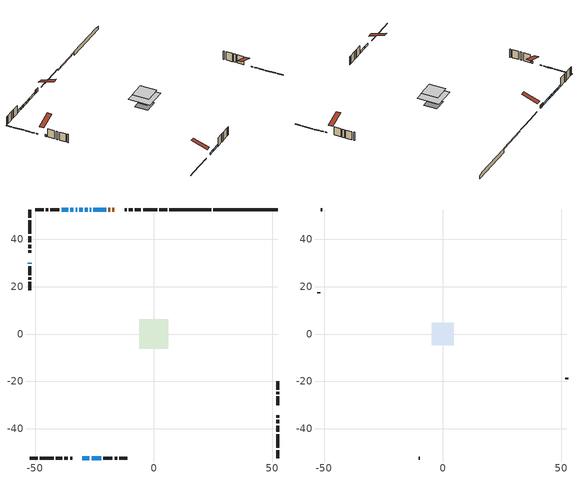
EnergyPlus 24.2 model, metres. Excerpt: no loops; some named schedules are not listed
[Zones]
conditioned space
 floor adiabatic (Floor2 construction): -2.45,-2.45 -2.45,2.45 2.45,2.45 2.45,-2.45 z0.61
 floor adiabatic (AdiabaticFloorConstruction): -6.22,-6.22 -6.22,6.22 6.22,6.22 6.22,-6.22 z3.05
 floor foundation (Slab1 construction): -3.73,-3.73 -3.73,3.73 3.73,3.73 3.73,-3.73 z-1.93
 floor foundation (Slab2 construction): -2.45,-2.45 -2.45,2.45 2.45,2.45 2.45,-2.45 z0
 wall outside (RimJoist1 construction): 5.62,52.29 2.31,52.29 / -52.29,-52.29 -48.97,-52.29 / -52.29,52.29 -52.29,48.97 / 52.29,-52.29 52.29,-48.97 z0.61:0.91
 wall outside (RimJoist2 construction): 1.38,52.29 -4.45,52.29 / -48.04,-52.29 -42.21,-52.29 / -52.29,48.04 -52.29,42.21 / 52.29,-48.04 52.29,-42.21 z0.61:0.91
 wall outside (RimJoist3 construction): -5.38,52.29 -8.01,52.29 / -41.28,-52.29 -38.65,-52.29 / -52.29,41.28 -52.29,38.65 / 52.29,-41.28 52.29,-38.65 z0.61:0.91
 wall outside (RimJoist4 construction): -8.94,52.29 -10.48,52.29 / -37.73,-52.29 -36.18,-52.29 / -52.29,37.73 -52.29,36.18 / 52.29,-37.73 52.29,-36.18 z0.61:0.91
 wall outside (RimJoist5 construction): -11.41,52.29 -12.32,52.29 / -35.25,-52.29 -34.34,-52.29 / -52.29,35.25 -52.29,34.34 / 52.29,-35.25 52.29,-34.34 z0.61:0.91
 wall outside (AdiabaticWallConstruction 1): -16.57,52.29 -17.45,52.29 / -18.38,52.29 -19.19,52.29 z0.61:2.64
 wall outside (AdiabaticWallConstruction): -20.12,52.29 -25.48,52.29 / -30.09,-52.29 -27.11,-52.29 / -26.41,52.29 -26.95,52.29 / -52.29,30.09 -52.29,29.55 / -27.88,52.29 -29,52.29 / -29.93,52.29 -31.42,52.29 / -32.35,52.29 -32.96,52.29 / -26.18,-52.29 -22.12,-52.29 / -33.89,52.29 -35.11,52.29 / -36.04,52.29 -38.89,52.29 z0.61:1.83
 wall outside (Wall1 construction): -39.82,52.29 -43.58,52.29 / -21.19,-52.29 -17.43,-52.29 / -52.29,28.62 -52.29,24.86 / 52.29,-30.09 52.29,-26.33 z0.61:5.49
 wall outside (Wall2 construction): -44.51,52.29 -45.54,52.29 / -16.5,-52.29 -15.47,-52.29 / -52.29,23.93 -52.29,22.9 / 52.29,-25.4 52.29,-24.37 z0.61:5.49
 wall outside (Wall3 construction): -46.47,52.29 -49.92,52.29 / -14.54,-52.29 -11.09,-52.29 / -52.29,21.97 -52.29,18.52 / 52.29,-23.44 52.29,-19.99 z0.61:5.49
 wall foundation (FoundationWall1 construction): 25.16,52.29,-1.93 25.16,52.29,0.51 49.57,52.29,0.51 49.57,52.29,0.02 52.29,52.29,0.02 52.29,52.29,-1.93
 wall foundation (FoundationWall2 construction): 24.23,52.29 6.55,52.29 z0:0.61
 window (WindowConstruction): -20.12,52.29 -25.48,52.29 z0.61:1.83
 window (WindowConstruction 7): -30.09,-52.29 -27.11,-52.29 z0.61:1.83
 window (WindowConstruction 8): -26.41,52.29 -26.95,52.29 z0.61:1.83
 window (WindowConstruction 9): -52.29,30.09 -52.29,29.55 z0.61:1.83
 window (WindowConstruction 1): -27.88,52.29 -29,52.29 z0.61:1.83
 window (WindowConstruction 2): -29.93,52.29 -31.42,52.29 z0.61:1.83
 window (WindowConstruction 3): -32.35,52.29 -32.96,52.29 z0.61:1.83
 window (WindowConstruction 4): -26.18,-52.29 -22.12,-52.29 z0.61:1.83
 window (WindowConstruction 5): -33.89,52.29 -35.11,52.29 z0.61:1.83
 window (WindowConstruction 6): -36.04,52.29 -38.89,52.29 z0.61:1.83
 door (Door): -16.57,52.29 -17.45,52.29 z0.61:2.64
 door (Door 1): -18.38,52.29 -19.19,52.29 z0.61:2.64
 ceiling adiabatic (AdiabaticFloorConstruction): 6.22,-6.22 6.22,6.22 -6.22,6.22 -6.22,-6.22 z3.05
attic - vented
 floor to conditioned space (Floor1 construction Reversed): -4.65,-4.65 -4.65,4.65 4.65,4.65 4.65,-4.65 z5.49
 wall outside (Wall4 construction): -50.85,52.29 -51.36,52.29 / -10.16,-52.29 -9.65,-52.29 / -52.29,17.59 -52.29,17.08 / 52.29,-19.06 52.29,-18.55 z0.61:5.49
 roof outside (Roof1 construction): -15.64,52.29,5.49 -15.64,43.23,8.51 -13.25,43.23,8.51 -13.25,52.29,5.49; -31.02,-52.29,5.49 -31.02,-43.23,8.51 -33.41,-43.23,8.51 -33.41,-52.29,5.49; -52.29,31.02,5.49 -43.23,31.02,8.51 -43.23,33.41,8.51 -52.29,33.41,5.49; 52.29,-31.02,5.49 43.23,-31.02,8.51 43.23,-33.41,8.51 52.29,-33.41,5.49
[Building]
Building 1: Terrain=Suburbs
[Site:Location]
Regina Intl AP_SK: Latitude {deg}=50.43; Longitude {deg}=-104.67; Time Zone {hr}=-6; Elevation {m}=578; Keep Site Location Information=Yes
[Site:GroundTemperature:Shallow]
-2.28208, -4.75844, -4.95676, -3.7816, 0.936024, 5.63167, 9.70254, 12.2813, 12.5004, 10.403, 6.43594, 1.88434
[Site:WaterMainsTemperature]
Calculation Method=Schedule; Temperature Schedule=mains temperature schedule
[Material] Roughness=Rough; Thermal Absorptance=0.9
Name | Thickness {m} | Conductivity {W/m-K} | Density {kg/m3} | Specific Heat {J/kg-K} | Solar Absorptance | Visible Absorptance
asphalt or fiberglass shingles | 0.00635 | 0.162714 | 1121.4 | 1465.45 | 0.84 | 0.84
ceiling loosefill ins | 0.169333 | 0.0480833 | 16.02 | 1046.75 | 0.7 | 0.7
ceiling stud and cavity | 0.1397 | 0.112855 | 65.682 | 1177.47 | 0.7 | 0.7
concrete 4.0 in. | 0.1016 | 1.803125 | 2242.8 | 837.4 | 0.7 | 0.7
concrete 8.0 in. | 0.2032 | 1.803125 | 2242.8 | 837.4 | 0.7 | 0.7
door material | 0.04445 | 0.20624 | 512.64 | 1214.23 | 0.7 | 0.7
door material 1 | 0.04445 | 0.0451087 | 512.64 | 1214.23 | 0.7 | 0.7
exterior vertical ins | 0.00186996 | 0.029427 | 32.04 | 1214.23 | 0.7 | 0.7
exterior vertical ins 1 | 0.0434738 | 0.029427 | 32.04 | 1214.23 | 0.7 | 0.7
floor covering | 0.0127 | 9.015625 | 54.468 | 1339.84 | 0.6 | 0.6
floor covering 1 | 0.0127 | 0.0433444 | 54.468 | 1339.84 | 0.6 | 0.6
floor rigid ins; wall rigid ins | 0.512978 | 0.029427 | 32.04 | 1214.23 | 0.7 | 0.7
floor stud and cavity | 0.0889 | 0.220277 | 50.32683 | 1063.81 | 0.7 | 0.7
floor stud and cavity 1 | 0.1397 | 1.75129 | 37.0049 | 1207.88 | 0.7 | 0.7
furniture material conditioned space 1 | 0.1524 | 0.115458 | 640.8 | 1214.23 | 0.6 | 0.6
gypsum board | 0.0127 | 0.160291 | 801 | 837.4 | 0.6 | 0.6
gypsum board 1 | 0.0127 | 0.160291 | 801 | 837.4 | 0.7 | 0.7
osb sheathing 0.5 in. | 0.0127 | 0.115458 | 512.64 | 1214.23 | 0.7 | 0.7
osb sheathing 0.75 in. | 0.01905 | 0.115458 | 512.64 | 1214.23 | 0.7 | 0.7
osb sheathing 2.0 in. | 0.0508 | 0.115458 | 512.64 | 1214.23 | 0.7 | 0.7
rim joist stud and cavity | 0.0508 | 0.0310689 | 125.044 | 1163.47 | 0.6 | 0.6
rim joist stud and cavity 1 | 0.0508 | 0.0495211 | 125.044 | 1163.47 | 0.6 | 0.6
rim joist stud and cavity 2 | 0.0508 | 0.271007 | 50.32683 | 1063.81 | 0.6 | 0.6
rim joist stud and cavity 3 | 0.0508 | 0.0312034 | 125.044 | 1163.47 | 0.6 | 0.6
rim joist stud and cavity 4 | 0.0508 | 0.031373 | 125.044 | 1163.47 | 0.6 | 0.6
wall stud and cavity | 0.1397 | 0.115318 | 139.0536 | 1170.24 | 0.7 | 0.7
wall stud and cavity 1 | 0.1397 | 0.113829 | 139.0536 | 1170.24 | 0.7 | 0.7
wall stud and cavity 2 | 0.1397 | 0.114651 | 139.0536 | 1170.24 | 0.7 | 0.7
wall stud and cavity 3 | 0.0889 | 6.1454 | 50.32683 | 1063.81 | 0.6 | 0.6
wall stud and cavity 4 | 0.0889 | 0.380278 | 52.3479 | 1209.89 | 0.7 | 0.7
wall stud and cavity 5 | 0.0889 | 0.391764 | 83.0341 | 1211.67 | 0.7 | 0.7
wood siding | 0.0254 | 0.102417 | 544.68 | 1172.36 | 0 | 0
wood siding 1 | 0.00254 | 0.102417 | 544.68 | 1172.36 | 0 | 0
wood siding 2; wood siding 3; wood siding 4 | 0.0254 | 0.102417 | 544.68 | 1172.36 | 0.7 | 0.7
[WindowMaterial:SimpleGlazingSystem]
Name | U-Factor {W/m2-K} | Solar Heat Gain Coefficient
WindowMaterial | 2.88329 | 0.71
WindowMaterial 1 | 2.92474 | 0.66
WindowMaterial 2 | 2.912814 | 0.67
WindowMaterial 3 | 2.95767 | 0.63
WindowMaterial 4 | 1.66536 | 0.59
WindowMaterial 5 | 2.927009 | 0.66
WindowMaterial 6 | 3.02467 | 0.56
[Construction]
AdiabaticFloorConstruction: floor stud and cavity 1, floor rigid ins, osb sheathing 0.75 in., floor covering 1
AdiabaticWallConstruction: wood siding 3, wall rigid ins, wall stud and cavity 4, gypsum board
AdiabaticWallConstruction 1: wood siding 4, wall rigid ins, wall stud and cavity 4, gypsum board
Door: door material
Door 1: door material 1
Floor1 construction Reversed: gypsum board, ceiling stud and cavity, ceiling loosefill ins
Floor2 construction: floor stud and cavity, floor covering
FoundationWall1 construction; FoundationWall2 construction: concrete 8.0 in., gypsum board 1
furniture construction conditioned space 1: furniture material conditioned space 1
PartitionWallConstruction: gypsum board, wall stud and cavity 5, gypsum board
RimJoist1 construction: wood siding 2, osb sheathing 2.0 in., rim joist stud and cavity
RimJoist2 construction: wood siding 2, osb sheathing 2.0 in., rim joist stud and cavity 1
RimJoist3 construction: wood siding 2, rim joist stud and cavity 2
RimJoist4 construction: wood siding 2, osb sheathing 2.0 in., rim joist stud and cavity 3
RimJoist5 construction: wood siding 2, osb sheathing 2.0 in., rim joist stud and cavity 4
Roof1 construction: asphalt or fiberglass shingles
Slab1 construction; Slab2 construction: concrete 4.0 in.
Wall1 construction: wood siding, osb sheathing 0.5 in., wall stud and cavity, gypsum board
Wall2 construction: wood siding, osb sheathing 0.5 in., wall stud and cavity 1, gypsum board
Wall3 construction: wood siding, osb sheathing 0.5 in., wall stud and cavity 2, gypsum board
Wall4 construction: wood siding 1, wall stud and cavity 3
WindowConstruction: WindowMaterial
WindowConstruction 1: WindowMaterial 1
WindowConstruction 2; WindowConstruction 7: WindowMaterial 2
WindowConstruction 3; WindowConstruction 5: WindowMaterial 3
WindowConstruction 4: WindowMaterial 4
WindowConstruction 6: WindowMaterial 5
WindowConstruction 8; WindowConstruction 9: WindowMaterial 6
[Zone] Multiplier=1; Part of Total Floor Area=Yes
Name | Volume {m3}
attic - vented | 42.3933
conditioned space | 525.1
[Space]
Name | Zone | Volume {m3}
attic - vented 1 | attic - vented | 42.3933
conditioned space 1 | conditioned space | 525.1
[ZoneInfiltration:EffectiveLeakageArea]
infil attic - vented 1: Zone or Space=attic - vented 1; Schedule=Always On Discrete; Effective Air Leakage Area {cm2}=2731.26; Stack Coefficient=0.000549089; Wind Coefficient=1.58322e-05
[ZoneMixing]
whole house fan mix: Zone or Space=attic - vented; Schedule=Always On Continuous; Design Flow Rate Calculation Method=Flow/Zone; Design Flow Rate {m3/s}=0; Source Zone or Space=conditioned space
[SurfaceProperty:ExposedFoundationPerimeter] Exposed Perimeter Calculation Method=TotalExposedPerimeter
Name | Total Exposed Perimeter {m}
Slab1 | 27.127
Slab2 | 17.678
[InternalMass] Zone or ZoneList=conditioned space; Space or SpaceList=conditioned space 1
Name | Construction | Surface Area {m2}
furniture mass conditioned space 1 | furniture construction conditioned space 1 | 103.188
partition wall mass | PartitionWallConstruction | 234
[Lights]
interior lighting: Zone or ZoneList or Space or SpaceList=conditioned space 1; Schedule=interior lighting schedule; Design Level Calculation Method=LightingLevel; Lighting Level {W}=343.2; Return Air Fraction=0; Fraction Radiant=0.6; Fraction Visible=0.2; Fraction Replaceable=1
[People]
occupants: Zone or ZoneList or Space or SpaceList=conditioned space 1; Number of People Schedule=occupants schedule; Number of People Calculation Method=People; Number of People=3; Fraction Radiant=0.314171; Sensible Heat Fraction=0.56303; Activity Level Schedule=occupants activity schedule; Carbon Dioxide Generation Rate {m3/s-W}=0; Enable ASHRAE 55 Comfort Warnings=No; Mean Radiant Temperature Calculation Type=EnclosureAveraged
[ElectricEquipment] Zone or ZoneList or Space or SpaceList=conditioned space 1; Design Level Calculation Method=EquipmentLevel
Name | Schedule | Design Level {W} | Fraction Latent | Fraction Radiant | Fraction Lost
clothes dryer | clothes dryer schedule | 140.772 | 0.015 | 0.081 | 0.85
clothes washer | clothes washer schedule | 32.1985 | 0.03 | 0.162 | 0.7
cooking range | cooking range schedule | 215.147 | 0.08 | 0.432 | 0.2
dishwasher | dishwasher schedule | 66.8632 | 0.3 | 0.18 | 0.4
fridge | fridge schedule | 72.9452 | 0 | 0.6 | 0
mech vent house fan | mech vent house fan schedule | 0 | 0 | 0 | 1
mech vent house fan cfis | mech vent house fan cfis schedule | 0 | 0 | 0 | 0
misc plug loads | misc plug loads schedule | 494.7 | 0.045 | 0.513 | 0.1
whole house fan | Always On Discrete | 0 | 0 | 0 | 1
[OtherEquipment] Zone or ZoneList or Space or SpaceList=conditioned space 1; Design Level Calculation Method=EquipmentLevel
Name | Fuel Type | Schedule | Design Level {W} | Fraction Latent | Fraction Radiant | Fraction Lost
clothes dryer 1 | Electricity | clothes dryer schedule | 0 | 0.015 | 0.081 | 0.85
cooking range 1 | Electricity | cooking range schedule | 0 | 0.08 | 0.432 | 0.2
general water use latent | None | general water use schedule | 62.594 | 1 | 0 | 0
general water use sensible | None | general water use schedule | -61.6891 | 0 | 0.6 | 0
mech vent house fan latent load | None | Always On Discrete | 0 | 1 | 0 | 0
mech vent house fan sensible load | None | Always On Discrete | 0 | 0 | 0 | 0
water heater energy adjustment1 | NaturalGas | Always On Discrete | 0.01 | 0 | 0 | 1
[ZoneInfiltration:DesignFlowRate] Zone or ZoneList or Space or SpaceList=conditioned space 1; Schedule=Always On Discrete; Design Flow Rate Calculation Method=Flow/Zone; Design Flow Rate {m3/s}=0
infil flow; natural vent flow; whole house fan flow
[Foundation:Kiva] Initial Indoor Air Temperature {C}=21; Wall Depth Below Slab {m}=0.2032; Custom Block X Position 1 {m}=0.2159; Custom Block Z Position 1 {m}=0
Name | Wall Height Above Grade {m} | Custom Block Material Name 1 | Custom Block Depth 1 {m}
Foundation Kiva 1 | 0.509991 | exterior vertical ins | 2.43998
Foundation Kiva 2 | 0.609996 | exterior vertical ins 1 | 0.609996
[Foundation:Kiva:Settings]
Soil Conductivity {W/m-K}=0.849921; Soil Density {kg/m3}=1842.3; Soil Specific Heat {J/kg-K}=418.7; Ground Solar Absorptivity=0.9; Ground Thermal Absorptivity=0.9; Ground Surface Roughness {m}=0.03; Far-Field Width {m}=40; Deep-Ground Boundary Condition=ZeroFlux; Deep-Ground Depth {m}=40; Minimum Cell Dimension {m}=0.2; Maximum Cell Growth Coefficient=3; Simulation Timestep=Timestep
[Exterior:Lights]
exterior lighting: Schedule=exterior lighting schedule; Design Level {W}=75.6
[Schedule:Constant]
Name | Hourly Value
Always On Continuous; mech vent house fan schedule; mech vent house fan cfis schedule; Always On Discrete | 1
occupants activity schedule | 117.228
fridge schedule | 0
[Schedule:Week:Daily]
interior lighting schedule Week Rule - Jan1-Jan27: interior lighting schedule day, interior lighting schedule day, interior lighting schedule day, interior lighting schedule day, interior lighting schedule day, interior lighting schedule day, interior lighting schedule day, interior lighting schedule default day, interior lighting schedule default day, interior lighting schedule default day, interior lighting schedule default day, interior lighting schedule default day
interior lighting schedule Week Rule - Jan28-Feb3: interior lighting schedule day, interior lighting schedule day, interior lighting schedule day, interior lighting schedule day, interior lighting schedule day 1, interior lighting schedule day 1, interior lighting schedule day 1, interior lighting schedule default day, interior lighting schedule default day, interior lighting schedule default day, interior lighting schedule default day, interior lighting schedule default day
interior lighting schedule Week Rule - Feb4-Feb24: interior lighting schedule day 1, interior lighting schedule day 1, interior lighting schedule day 1, interior lighting schedule day 1, interior lighting schedule day 1, interior lighting schedule day 1, interior lighting schedule day 1, interior lighting schedule default day, interior lighting schedule default day, interior lighting schedule default day, interior lighting schedule default day, interior lighting schedule default day
interior lighting schedule Week Rule - Feb25-Mar3: interior lighting schedule day 1, interior lighting schedule day 1, interior lighting schedule day 1, interior lighting schedule day 1, interior lighting schedule day 2, interior lighting schedule day 2, interior lighting schedule day 2, interior lighting schedule default day, interior lighting schedule default day, interior lighting schedule default day, interior lighting schedule default day, interior lighting schedule default day
interior lighting schedule Week Rule - Mar4-Mar31: interior lighting schedule day 2, interior lighting schedule day 2, interior lighting schedule day 2, interior lighting schedule day 2, interior lighting schedule day 2, interior lighting schedule day 2, interior lighting schedule day 2, interior lighting schedule default day, interior lighting schedule default day, interior lighting schedule default day, interior lighting schedule default day, interior lighting schedule default day
interior lighting schedule Week Rule - Apr1-Apr28: interior lighting schedule day 3, interior lighting schedule day 3, interior lighting schedule day 3, interior lighting schedule day 3, interior lighting schedule day 3, interior lighting schedule day 3, interior lighting schedule day 3, interior lighting schedule default day, interior lighting schedule default day, interior lighting schedule default day, interior lighting schedule default day, interior lighting schedule default day
interior lighting schedule Week Rule - Apr29-May5: interior lighting schedule day 3, interior lighting schedule day 3, interior lighting schedule day 4, interior lighting schedule day 4, interior lighting schedule day 4, interior lighting schedule day 4, interior lighting schedule day 4, interior lighting schedule default day, interior lighting schedule default day, interior lighting schedule default day, interior lighting schedule default day, interior lighting schedule default day
interior lighting schedule Week Rule - May6-May26: interior lighting schedule day 4, interior lighting schedule day 4, interior lighting schedule day 4, interior lighting schedule day 4, interior lighting schedule day 4, interior lighting schedule day 4, interior lighting schedule day 4, interior lighting schedule default day, interior lighting schedule default day, interior lighting schedule default day, interior lighting schedule default day, interior lighting schedule default day
interior lighting schedule Week Rule - May27-Jun2: interior lighting schedule day 4, interior lighting schedule day 4, interior lighting schedule day 4, interior lighting schedule day 4, interior lighting schedule day 4, interior lighting schedule day 5, interior lighting schedule day 5, interior lighting schedule default day, interior lighting schedule default day, interior lighting schedule default day, interior lighting schedule default day, interior lighting schedule default day
interior lighting schedule Week Rule - Jun3-Jun30: interior lighting schedule day 5, interior lighting schedule day 5, interior lighting schedule day 5, interior lighting schedule day 5, interior lighting schedule day 5, interior lighting schedule day 5, interior lighting schedule day 5, interior lighting schedule default day, interior lighting schedule default day, interior lighting schedule default day, interior lighting schedule default day, interior lighting schedule default day
interior lighting schedule Week Rule - Jul1-Jul28: interior lighting schedule day 6, interior lighting schedule day 6, interior lighting schedule day 6, interior lighting schedule day 6, interior lighting schedule day 6, interior lighting schedule day 6, interior lighting schedule day 6, interior lighting schedule default day, interior lighting schedule default day, interior lighting schedule default day, interior lighting schedule default day, interior lighting schedule default day
interior lighting schedule Week Rule - Jul29-Aug4: interior lighting schedule day 6, interior lighting schedule day 6, interior lighting schedule day 6, interior lighting schedule day 7, interior lighting schedule day 7, interior lighting schedule day 7, interior lighting schedule day 7, interior lighting schedule default day, interior lighting schedule default day, interior lighting schedule default day, interior lighting schedule default day, interior lighting schedule default day
interior lighting schedule Week Rule - Aug5-Aug25: interior lighting schedule day 7, interior lighting schedule day 7, interior lighting schedule day 7, interior lighting schedule day 7, interior lighting schedule day 7, interior lighting schedule day 7, interior lighting schedule day 7, interior lighting schedule default day, interior lighting schedule default day, interior lighting schedule default day, interior lighting schedule default day, interior lighting schedule default day
interior lighting schedule Week Rule - Aug26-Sep1: interior lighting schedule day 7, interior lighting schedule day 7, interior lighting schedule day 7, interior lighting schedule day 7, interior lighting schedule day 7, interior lighting schedule day 7, interior lighting schedule day 8, interior lighting schedule default day, interior lighting schedule default day, interior lighting schedule default day, interior lighting schedule default day, interior lighting schedule default day
interior lighting schedule Week Rule - Sep2-Sep29: interior lighting schedule day 8, interior lighting schedule day 8, interior lighting schedule day 8, interior lighting schedule day 8, interior lighting schedule day 8, interior lighting schedule day 8, interior lighting schedule day 8, interior lighting schedule default day, interior lighting schedule default day, interior lighting schedule default day, interior lighting schedule default day, interior lighting schedule default day
interior lighting schedule Week Rule - Sep30-Oct6: interior lighting schedule day 8, interior lighting schedule day 9, interior lighting schedule day 9, interior lighting schedule day 9, interior lighting schedule day 9, interior lighting schedule day 9, interior lighting schedule day 9, interior lighting schedule default day, interior lighting schedule default day, interior lighting schedule default day, interior lighting schedule default day, interior lighting schedule default day
interior lighting schedule Week Rule - Oct7-Oct27: interior lighting schedule day 9, interior lighting schedule day 9, interior lighting schedule day 9, interior lighting schedule day 9, interior lighting schedule day 9, interior lighting schedule day 9, interior lighting schedule day 9, interior lighting schedule default day, interior lighting schedule default day, interior lighting schedule default day, interior lighting schedule default day, interior lighting schedule default day
interior lighting schedule Week Rule - Oct28-Nov3: interior lighting schedule day 9, interior lighting schedule day 9, interior lighting schedule day 9, interior lighting schedule day 9, interior lighting schedule day 10, interior lighting schedule day 10, interior lighting schedule day 10, interior lighting schedule default day, interior lighting schedule default day, interior lighting schedule default day, interior lighting schedule default day, interior lighting schedule default day
interior lighting schedule Week Rule - Nov4-Nov24: interior lighting schedule day 10, interior lighting schedule day 10, interior lighting schedule day 10, interior lighting schedule day 10, interior lighting schedule day 10, interior lighting schedule day 10, interior lighting schedule day 10, interior lighting schedule default day, interior lighting schedule default day, interior lighting schedule default day, interior lighting schedule default day, interior lighting schedule default day
interior lighting schedule Week Rule - Nov25-Dec1: interior lighting schedule day 10, interior lighting schedule day 10, interior lighting schedule day 10, interior lighting schedule day 10, interior lighting schedule day 10, interior lighting schedule day 10, interior lighting schedule day 11, interior lighting schedule default day, interior lighting schedule default day, interior lighting schedule default day, interior lighting schedule default day, interior lighting schedule default day
interior lighting schedule Week Rule - Dec2-Dec31: interior lighting schedule day 11, interior lighting schedule day 11, interior lighting schedule day 11, interior lighting schedule day 11, interior lighting schedule day 11, interior lighting schedule day 11, interior lighting schedule day 11, interior lighting schedule default day, interior lighting schedule default day, interior lighting schedule default day, interior lighting schedule default day, interior lighting schedule default day
occupants schedule Week Rule - Jan1-Dec31: occupants schedule day, occupants schedule day, occupants schedule day, occupants schedule day, occupants schedule day, occupants schedule day, occupants schedule day, occupants schedule default day, occupants schedule default day, occupants schedule default day, occupants schedule default day, occupants schedule default day
clothes dryer schedule Week Rule - Jan1-Dec31: clothes dryer schedule day, clothes dryer schedule day, clothes dryer schedule day, clothes dryer schedule day, clothes dryer schedule day, clothes dryer schedule day, clothes dryer schedule day, clothes dryer schedule default day, clothes dryer schedule default day, clothes dryer schedule default day, clothes dryer schedule default day, clothes dryer schedule default day
clothes washer schedule Week Rule - Jan1-Dec31: clothes washer schedule day, clothes washer schedule day, clothes washer schedule day, clothes washer schedule day, clothes washer schedule day, clothes washer schedule day, clothes washer schedule day, clothes washer schedule default day, clothes washer schedule default day, clothes washer schedule default day, clothes washer schedule default day, clothes washer schedule default day
cooking range schedule Week Rule - Jan1-Dec31: cooking range schedule day, cooking range schedule day, cooking range schedule day, cooking range schedule day, cooking range schedule day, cooking range schedule day, cooking range schedule day, cooking range schedule default day, cooking range schedule default day, cooking range schedule default day, cooking range schedule default day, cooking range schedule default day
dishwasher schedule Week Rule - Jan1-Dec31: dishwasher schedule day, dishwasher schedule day, dishwasher schedule day, dishwasher schedule day, dishwasher schedule day, dishwasher schedule day, dishwasher schedule day, dishwasher schedule default day, dishwasher schedule default day, dishwasher schedule default day, dishwasher schedule default day, dishwasher schedule default day
misc plug loads schedule Week Rule - Jan1-Dec31: misc plug loads schedule day, misc plug loads schedule day, misc plug loads schedule day, misc plug loads schedule day, misc plug loads schedule day, misc plug loads schedule day, misc plug loads schedule day, misc plug loads schedule default day, misc plug loads schedule default day, misc plug loads schedule default day, misc plug loads schedule default day, misc plug loads schedule default day
general water use schedule Week Rule - Jan1-Dec31: general water use schedule day, general water use schedule day, general water use schedule day, general water use schedule day, general water use schedule day, general water use schedule day, general water use schedule day, general water use schedule default day, general water use schedule default day, general water use schedule default day, general water use schedule default day, general water use schedule default day
exterior lighting schedule Week Rule - Jan1-Jan27: exterior lighting schedule day, exterior lighting schedule day, exterior lighting schedule day, exterior lighting schedule day, exterior lighting schedule day, exterior lighting schedule day, exterior lighting schedule day, exterior lighting schedule default day, exterior lighting schedule default day, exterior lighting schedule default day, exterior lighting schedule default day, exterior lighting schedule default day
exterior lighting schedule Week Rule - Jan28-Feb3: exterior lighting schedule day, exterior lighting schedule day, exterior lighting schedule day, exterior lighting schedule day, exterior lighting schedule day 1, exterior lighting schedule day 1, exterior lighting schedule day 1, exterior lighting schedule default day, exterior lighting schedule default day, exterior lighting schedule default day, exterior lighting schedule default day, exterior lighting schedule default day
exterior lighting schedule Week Rule - Feb4-Feb24: exterior lighting schedule day 1, exterior lighting schedule day 1, exterior lighting schedule day 1, exterior lighting schedule day 1, exterior lighting schedule day 1, exterior lighting schedule day 1, exterior lighting schedule day 1, exterior lighting schedule default day, exterior lighting schedule default day, exterior lighting schedule default day, exterior lighting schedule default day, exterior lighting schedule default day
exterior lighting schedule Week Rule - Feb25-Mar3: exterior lighting schedule day 1, exterior lighting schedule day 1, exterior lighting schedule day 1, exterior lighting schedule day 1, exterior lighting schedule day 2, exterior lighting schedule day 2, exterior lighting schedule day 2, exterior lighting schedule default day, exterior lighting schedule default day, exterior lighting schedule default day, exterior lighting schedule default day, exterior lighting schedule default day
exterior lighting schedule Week Rule - Mar4-Mar31: exterior lighting schedule day 2, exterior lighting schedule day 2, exterior lighting schedule day 2, exterior lighting schedule day 2, exterior lighting schedule day 2, exterior lighting schedule day 2, exterior lighting schedule day 2, exterior lighting schedule default day, exterior lighting schedule default day, exterior lighting schedule default day, exterior lighting schedule default day, exterior lighting schedule default day
exterior lighting schedule Week Rule - Apr1-Apr28: exterior lighting schedule day 3, exterior lighting schedule day 3, exterior lighting schedule day 3, exterior lighting schedule day 3, exterior lighting schedule day 3, exterior lighting schedule day 3, exterior lighting schedule day 3, exterior lighting schedule default day, exterior lighting schedule default day, exterior lighting schedule default day, exterior lighting schedule default day, exterior lighting schedule default day
exterior lighting schedule Week Rule - Apr29-May5: exterior lighting schedule day 3, exterior lighting schedule day 3, exterior lighting schedule day 4, exterior lighting schedule day 4, exterior lighting schedule day 4, exterior lighting schedule day 4, exterior lighting schedule day 4, exterior lighting schedule default day, exterior lighting schedule default day, exterior lighting schedule default day, exterior lighting schedule default day, exterior lighting schedule default day
exterior lighting schedule Week Rule - May6-May26: exterior lighting schedule day 4, exterior lighting schedule day 4, exterior lighting schedule day 4, exterior lighting schedule day 4, exterior lighting schedule day 4, exterior lighting schedule day 4, exterior lighting schedule day 4, exterior lighting schedule default day, exterior lighting schedule default day, exterior lighting schedule default day, exterior lighting schedule default day, exterior lighting schedule default day
exterior lighting schedule Week Rule - May27-Jun2: exterior lighting schedule day 4, exterior lighting schedule day 4, exterior lighting schedule day 4, exterior lighting schedule day 4, exterior lighting schedule day 4, exterior lighting schedule day 5, exterior lighting schedule day 5, exterior lighting schedule default day, exterior lighting schedule default day, exterior lighting schedule default day, exterior lighting schedule default day, exterior lighting schedule default day
exterior lighting schedule Week Rule - Jun3-Jun30: exterior lighting schedule day 5, exterior lighting schedule day 5, exterior lighting schedule day 5, exterior lighting schedule day 5, exterior lighting schedule day 5, exterior lighting schedule day 5, exterior lighting schedule day 5, exterior lighting schedule default day, exterior lighting schedule default day, exterior lighting schedule default day, exterior lighting schedule default day, exterior lighting schedule default day
exterior lighting schedule Week Rule - Jul1-Jul28: exterior lighting schedule day 6, exterior lighting schedule day 6, exterior lighting schedule day 6, exterior lighting schedule day 6, exterior lighting schedule day 6, exterior lighting schedule day 6, exterior lighting schedule day 6, exterior lighting schedule default day, exterior lighting schedule default day, exterior lighting schedule default day, exterior lighting schedule default day, exterior lighting schedule default day
exterior lighting schedule Week Rule - Jul29-Aug4: exterior lighting schedule day 6, exterior lighting schedule day 6, exterior lighting schedule day 6, exterior lighting schedule day 7, exterior lighting schedule day 7, exterior lighting schedule day 7, exterior lighting schedule day 7, exterior lighting schedule default day, exterior lighting schedule default day, exterior lighting schedule default day, exterior lighting schedule default day, exterior lighting schedule default day
exterior lighting schedule Week Rule - Aug5-Aug25: exterior lighting schedule day 7, exterior lighting schedule day 7, exterior lighting schedule day 7, exterior lighting schedule day 7, exterior lighting schedule day 7, exterior lighting schedule day 7, exterior lighting schedule day 7, exterior lighting schedule default day, exterior lighting schedule default day, exterior lighting schedule default day, exterior lighting schedule default day, exterior lighting schedule default day
exterior lighting schedule Week Rule - Aug26-Sep1: exterior lighting schedule day 7, exterior lighting schedule day 7, exterior lighting schedule day 7, exterior lighting schedule day 7, exterior lighting schedule day 7, exterior lighting schedule day 7, exterior lighting schedule day 8, exterior lighting schedule default day, exterior lighting schedule default day, exterior lighting schedule default day, exterior lighting schedule default day, exterior lighting schedule default day
exterior lighting schedule Week Rule - Sep2-Sep29: exterior lighting schedule day 8, exterior lighting schedule day 8, exterior lighting schedule day 8, exterior lighting schedule day 8, exterior lighting schedule day 8, exterior lighting schedule day 8, exterior lighting schedule day 8, exterior lighting schedule default day, exterior lighting schedule default day, exterior lighting schedule default day, exterior lighting schedule default day, exterior lighting schedule default day
exterior lighting schedule Week Rule - Sep30-Oct6: exterior lighting schedule day 8, exterior lighting schedule day 9, exterior lighting schedule day 9, exterior lighting schedule day 9, exterior lighting schedule day 9, exterior lighting schedule day 9, exterior lighting schedule day 9, exterior lighting schedule default day, exterior lighting schedule default day, exterior lighting schedule default day, exterior lighting schedule default day, exterior lighting schedule default day
exterior lighting schedule Week Rule - Oct7-Oct27: exterior lighting schedule day 9, exterior lighting schedule day 9, exterior lighting schedule day 9, exterior lighting schedule day 9, exterior lighting schedule day 9, exterior lighting schedule day 9, exterior lighting schedule day 9, exterior lighting schedule default day, exterior lighting schedule default day, exterior lighting schedule default day, exterior lighting schedule default day, exterior lighting schedule default day
exterior lighting schedule Week Rule - Oct28-Nov3: exterior lighting schedule day 9, exterior lighting schedule day 9, exterior lighting schedule day 9, exterior lighting schedule day 9, exterior lighting schedule day 10, exterior lighting schedule day 10, exterior lighting schedule day 10, exterior lighting schedule default day, exterior lighting schedule default day, exterior lighting schedule default day, exterior lighting schedule default day, exterior lighting schedule default day
exterior lighting schedule Week Rule - Nov4-Nov24: exterior lighting schedule day 10, exterior lighting schedule day 10, exterior lighting schedule day 10, exterior lighting schedule day 10, exterior lighting schedule day 10, exterior lighting schedule day 10, exterior lighting schedule day 10, exterior lighting schedule default day, exterior lighting schedule default day, exterior lighting schedule default day, exterior lighting schedule default day, exterior lighting schedule default day
[Schedule:Year]
interior lighting schedule: interior lighting schedule Week Rule - Jan1-Jan27, 1, 1, 1, 27, interior lighting schedule Week Rule - Jan28-Feb3, 1, 28, 2, 3, interior lighting schedule Week Rule - Feb4-Feb24, 2, 4, 2, 24, interior lighting schedule Week Rule - Feb25-Mar3, 2, 25, 3, 3, interior lighting schedule Week Rule - Mar4-Mar31, 3, 4, 3, 31, interior lighting schedule Week Rule - Apr1-Apr28, 4, 1, 4, 28, interior lighting schedule Week Rule - Apr29-May5, 4, 29, 5, 5, interior lighting schedule Week Rule - May6-May26, 5, 6, 5, 26, interior lighting schedule Week Rule - May27-Jun2, 5, 27, 6, 2, interior lighting schedule Week Rule - Jun3-Jun30, 6, 3, 6, 30, interior lighting schedule Week Rule - Jul1-Jul28, 7, 1, 7, 28, interior lighting schedule Week Rule - Jul29-Aug4, 7, 29, 8, 4, interior lighting schedule Week Rule - Aug5-Aug25, 8, 5, 8, 25, interior lighting schedule Week Rule - Aug26-Sep1, 8, 26, 9, 1, interior lighting schedule Week Rule - Sep2-Sep29, 9, 2, 9, 29, interior lighting schedule Week Rule - Sep30-Oct6, 9, 30, 10, 6, interior lighting schedule Week Rule - Oct7-Oct27, 10, 7, 10, 27, interior lighting schedule Week Rule - Oct28-Nov3, 10, 28, 11, 3, interior lighting schedule Week Rule - Nov4-Nov24, 11, 4, 11, 24, interior lighting schedule Week Rule - Nov25-Dec1, 11, 25, 12, 1, interior lighting schedule Week Rule - Dec2-Dec31, 12, 2, 12, 31
occupants schedule: occupants schedule Week Rule - Jan1-Dec31, 1, 1, 12, 31
clothes dryer schedule: clothes dryer schedule Week Rule - Jan1-Dec31, 1, 1, 12, 31
clothes washer schedule: clothes washer schedule Week Rule - Jan1-Dec31, 1, 1, 12, 31
cooking range schedule: cooking range schedule Week Rule - Jan1-Dec31, 1, 1, 12, 31
dishwasher schedule: dishwasher schedule Week Rule - Jan1-Dec31, 1, 1, 12, 31
misc plug loads schedule: misc plug loads schedule Week Rule - Jan1-Dec31, 1, 1, 12, 31
general water use schedule: general water use schedule Week Rule - Jan1-Dec31, 1, 1, 12, 31
exterior lighting schedule: exterior lighting schedule Week Rule - Jan1-Jan27, 1, 1, 1, 27, exterior lighting schedule Week Rule - Jan28-Feb3, 1, 28, 2, 3, exterior lighting schedule Week Rule - Feb4-Feb24, 2, 4, 2, 24, exterior lighting schedule Week Rule - Feb25-Mar3, 2, 25, 3, 3, exterior lighting schedule Week Rule - Mar4-Mar31, 3, 4, 3, 31, exterior lighting schedule Week Rule - Apr1-Apr28, 4, 1, 4, 28, exterior lighting schedule Week Rule - Apr29-May5, 4, 29, 5, 5, exterior lighting schedule Week Rule - May6-May26, 5, 6, 5, 26, exterior lighting schedule Week Rule - May27-Jun2, 5, 27, 6, 2, exterior lighting schedule Week Rule - Jun3-Jun30, 6, 3, 6, 30, exterior lighting schedule Week Rule - Jul1-Jul28, 7, 1, 7, 28, exterior lighting schedule Week Rule - Jul29-Aug4, 7, 29, 8, 4, exterior lighting schedule Week Rule - Aug5-Aug25, 8, 5, 8, 25, exterior lighting schedule Week Rule - Aug26-Sep1, 8, 26, 9, 1, exterior lighting schedule Week Rule - Sep2-Sep29, 9, 2, 9, 29, exterior lighting schedule Week Rule - Sep30-Oct6, 9, 30, 10, 6, exterior lighting schedule Week Rule - Oct7-Oct27, 10, 7, 10, 27, exterior lighting schedule Week Rule - Oct28-Nov3, 10, 28, 11, 3, exterior lighting schedule Week Rule - Nov4-Nov24, 11, 4, 11, 24, exterior lighting schedule Week Rule - Nov25-Dec1, 11, 25, 12, 1, exterior lighting schedule Week Rule - Dec2-Dec31, 12, 2, 12, 31
[Schedule:Compact]
mains temperature schedule: Through: 01/01, For: AllDays, Until: 24:00, 3.64167, Through: 01/02, For: AllDays, Until: 24:00, 3.56444, Through: 01/03, For: AllDays, Until: 24:00, 3.48833, Through: 01/04, For: AllDays, Until: 24:00, 3.41333, Through: 01/05, For: AllDays, Until: 24:00, 3.33944, Through: 01/06, For: AllDays, Until: 24:00, 3.26667, Through: 01/07, For: AllDays, Until: 24:00, 3.195, Through: 01/08, For: AllDays, Until: 24:00, 3.12444, Through: 01/09, For: AllDays, Until: 24:00, 3.055, Through: 01/10, For: AllDays, Until: 24:00, 2.98611, Through: 01/11, For: AllDays, Until: 24:00, 2.91944, Through: 01/12, For: AllDays, Until: 24:00, 2.85333, Through: 01/13, For: AllDays, Until: 24:00, 2.78833, Through: 01/14, For: AllDays, Until: 24:00, 2.725, Through: 01/15, For: AllDays, Until: 24:00, 2.66222, Through: 01/16, For: AllDays, Until: 24:00, 2.60111, Through: 01/17, For: AllDays, Until: 24:00, 2.54167, Through: 01/18, For: AllDays, Until: 24:00, 2.48333, Through: 01/19, For: AllDays, Until: 24:00, 2.42611, Through: 01/20, For: AllDays, Until: 24:00, 2.37, Through: 01/21, For: AllDays, Until: 24:00, 2.31556, Through: 01/22, For: AllDays, Until: 24:00, 2.26278, Through: 01/23, For: AllDays, Until: 24:00, 2.21111, Through: 01/24, For: AllDays, Until: 24:00, 2.16056, Through: 01/25, For: AllDays, Until: 24:00, 2.11167, Through: 01/26, For: AllDays, Until: 24:00, 2.06444, Through: 01/27, For: AllDays, Until: 24:00, 2.01833, Through: 01/28, For: AllDays, Until: 24:00, 1.97389, Through: 01/29, For: AllDays, Until: 24:00, 1.93056, Through: 01/30, For: AllDays, Until: 24:00, 1.88889, Through: 01/31, For: AllDays, Until: 24:00, 1.84889, Through: 02/01, For: AllDays, Until: 24:00, 1.81056, Through: 02/02, For: AllDays, Until: 24:00, 1.77333, Through: 02/03, For: AllDays, Until: 24:00, 1.73778, Through: 02/04, For: AllDays, Until: 24:00, 1.70389, Through: 02/05, For: AllDays, Until: 24:00, 1.67167, Through: 02/06, For: AllDays, Until: 24:00, 1.64056, Through: 02/07, For: AllDays, Until: 24:00, 1.61111, Through: 02/08, For: AllDays, Until: 24:00, 1.58333, Through: 02/09, For: AllDays, Until: 24:00, 1.55722, Through: 02/10, For: AllDays, Until: 24:00, 1.53278, Through: 02/11, For: AllDays, Until: 24:00, 1.51, Through: 02/12, For: AllDays, Until: 24:00, 1.48889, Through: 02/13, For: AllDays, Until: 24:00, 1.46889, Through: 02/14, For: AllDays, Until: 24:00, 1.45111, Through: 02/15, For: AllDays, Until: 24:00, 1.43444, Through: 02/16, For: AllDays, Until: 24:00, 1.41944, Through: 02/17, For: AllDays, Until: 24:00, 1.40667, Through: 02/18, For: AllDays, Until: 24:00, 1.395, Through: 02/19, For: AllDays, Until: 24:00, 1.385, Through: 02/20, For: AllDays, Until: 24:00, 1.37667, Through: 02/21, For: AllDays, Until: 24:00, 1.37, Through: 02/22, For: AllDays, Until: 24:00, 1.365, Through: 02/23, For: AllDays, Until: 24:00, 1.36167, Through: 02/24, For: AllDays, Until: 24:00, 1.36, Through: 02/25, For: AllDays, Until: 24:00, 1.36, Through: 02/26, For: AllDays, Until: 24:00, 1.36167, Through: 02/27, For: AllDays, Until: 24:00, 1.365, Through: 02/28, For: AllDays, Until: 24:00, 1.37, Through: 03/01, For: AllDays, Until: 24:00, 1.37667, Through: 03/02, For: AllDays, Until: 24:00, 1.385, Through: 03/03, For: AllDays, Until: 24:00, 1.395, Through: 03/04, For: AllDays, Until: 24:00, 1.40667, Through: 03/05, For: AllDays, Until: 24:00, 1.41944, Through: 03/06, For: AllDays, Until: 24:00, 1.43444, Through: 03/07, For: AllDays, Until: 24:00, 1.45111, Through: 03/08, For: AllDays, Until: 24:00, 1.46889, Through: 03/09, For: AllDays, Until: 24:00, 1.48889, Through: 03/10, For: AllDays, Until: 24:00, 1.51, Through: 03/11, For: AllDays, Until: 24:00, 1.53278, Through: 03/12, For: AllDays, Until: 24:00, 1.55778, Through: 03/13, For: AllDays, Until: 24:00, 1.58389, Through: 03/14, For: AllDays, Until: 24:00, 1.61167, Through: 03/15, For: AllDays, Until: 24:00, 1.64056, Through: 03/16, For: AllDays, Until: 24:00, 1.67167, Through: 03/17, For: AllDays, Until: 24:00, 1.70389, Through: 03/18, For: AllDays, Until: 24:00, 1.73778, Through: 03/19, For: AllDays, Until: 24:00, 1.77333, Through: 03/20, For: AllDays, Until: 24:00, 1.81056, Through: 03/21, For: AllDays, Until: 24:00, 1.84944, Through: 03/22, For: AllDays, Until: 24:00, 1.88944, Through: 03/23, For: AllDays, Until: 24:00, 1.93111, Through: 03/24, For: AllDays, Until: 24:00, 1.97389, Through: 03/25, For: AllDays, Until: 24:00, 2.01833, Through: 03/26, For: AllDays, Until: 24:00, 2.06444, Through: 03/27, For: AllDays, Until: 24:00, 2.11222, Through: 03/28, For: AllDays, Until: 24:00, 2.16111, Through: 03/29, For: AllDays, Until: 24:00, 2.21111, Through: 03/30, For: AllDays, Until: 24:00, 2.26278, Through: 03/31, For: AllDays, Until: 24:00, 2.31611, Through: 04/01, For: AllDays, Until: 24:00, 2.37056, Through: 04/02, For: AllDays, Until: 24:00, 2.42611, Through: 04/03, For: AllDays, Until: 24:00, 2.48333, Through: 04/04, For: AllDays, Until: 24:00, 2.54167, Through: 04/05, For: AllDays, Until: 24:00, 2.60167, Through: 04/06, For: AllDays, Until: 24:00, 2.66278, Through: 04/07, For: AllDays, Until: 24:00, 2.725, Through: 04/08, For: AllDays, Until: 24:00, 2.78833, Through: 04/09, For: AllDays, Until: 24:00, 2.85333, Through: 04/10, For: AllDays, Until: 24:00, 2.91944, Through: 04/11, For: AllDays, Until: 24:00, 2.98667, Through: 04/12, For: AllDays, Until: 24:00, 3.055, Through: 04/13, For: AllDays, Until: 24:00, 3.12444, Through: 04/14, For: AllDays, Until: 24:00, 3.195, Through: 04/15, For: AllDays, Until: 24:00, 3.26722, Through: 04/16, For: AllDays, Until: 24:00, 3.34, Through: 04/17, For: AllDays, Until: 24:00, 3.41389, Through: 04/18, For: AllDays, Until: 24:00, 3.48889, Through: 04/19, For: AllDays, Until: 24:00, 3.565, Through: 04/20, For: AllDays, Until: 24:00, 3.64167, Through: 04/21, For: AllDays, Until: 24:00, 3.72, Through: 04/22, For: AllDays, Until: 24:00, 3.79889, Through: 04/23, For: AllDays, Until: 24:00, 3.87889, Through: 04/24, For: AllDays, Until: 24:00, 3.95944, Through: 04/25, For: AllDays, Until: 24:00, 4.04111, Through: 04/26, For: AllDays, Until: 24:00, 4.12389, Through: 04/27, For: AllDays, Until: 24:00, 4.20722, Through: 04/28, For: AllDays, Until: 24:00, 4.29111, Through: 04/29, For: AllDays, Until: 24:00, 4.37611, Through: 04/30, For: AllDays, Until: 24:00, 4.46167, Through: 05/01, For: AllDays, Until: 24:00, 4.54833, Through: 05/02, For: AllDays, Until: 24:00, 4.63556, Through: 05/03, For: AllDays, Until: 24:00, 4.72333, Through: 05/04, For: AllDays, Until: 24:00, 4.81167, Through: 05/05, For: AllDays, Until: 24:00, 4.90111, Through: 05/06, For: AllDays, Until: 24:00, 4.99056, Through: 05/07, For: AllDays, Until: 24:00, 5.08111, Through: 05/08, For: AllDays, Until: 24:00, 5.17222, Through: 05/09, For: AllDays, Until: 24:00, 5.26333, Through: 05/10, For: AllDays, Until: 24:00, 5.35556, Through: 05/11, For: AllDays, Until: 24:00, 5.44778, Through: 05/12, For: AllDays, Until: 24:00, 5.54056, Through: 05/13, For: AllDays, Until: 24:00, 5.63389, Through: 05/14, For: AllDays, Until: 24:00, 5.72722, Through: 05/15, For: AllDays, Until: 24:00, 5.82111, Through: 05/16, For: AllDays, Until: 24:00, 5.91556, Through: 05/17, For: AllDays, Until: 24:00, 6.01056, Through: 05/18, For: AllDays, Until: 24:00, 6.105, Through: 05/19, For: AllDays, Until: 24:00, 6.20056, Through: 05/20, For: AllDays, Until: 24:00, 6.29556, Through: 05/21, For: AllDays, Until: 24:00, 6.39111, Through: 05/22, For: AllDays, Until: 24:00, 6.48722, Through: 05/23, For: AllDays, Until: 24:00, 6.58278, Through: 05/24, For: AllDays, Until: 24:00, 6.67889, Through: 05/25, For: AllDays, Until: 24:00, 6.775, Through: 05/26, For: AllDays, Until: 24:00, 6.87111, Through: 05/27, For: AllDays, Until: 24:00, 6.96722, Through: 05/28, For: AllDays, Until: 24:00, 7.06333, Through: 05/29, For: AllDays, Until: 24:00, 7.15944, Through: 05/30, For: AllDays, Until: 24:00, 7.25556, Through: 05/31, For: AllDays, Until: 24:00, 7.35111, Through: 06/01, For: AllDays, Until: 24:00, 7.44722, Through: 06/02, For: AllDays, Until: 24:00, 7.54278, Through: 06/03, For: AllDays, Until: 24:00, 7.63833, Through: 06/04, For: AllDays, Until: 24:00, 7.73333, Through: 06/05, For: AllDays, Until: 24:00, 7.82833, Through: 06/06, For: AllDays, Until: 24:00, 7.92333, Through: 06/07, For: AllDays, Until: 24:00, 8.01778, Through: 06/08, For: AllDays, Until: 24:00, 8.11167, Through: 06/09, For: AllDays, Until: 24:00, 8.20556, Through: 06/10, For: AllDays, Until: 24:00, 8.29889, Through: 06/11, For: AllDays, Until: 24:00, 8.39222, Through: 06/12, For: AllDays, Until: 24:00, 8.485, Through: 06/13, For: AllDays, Until: 24:00, 8.57722, Through: 06/14, For: AllDays, Until: 24:00, 8.66889, Through: 06/15, For: AllDays, Until: 24:00, 8.76, Through: 06/16, For: AllDays, Until: 24:00, 8.85056, Through: 06/17, For: AllDays, Until: 24:00, 8.94056, Through: 06/18, For: AllDays, Until: 24:00, 9.03, Through: 06/19, For: AllDays, Until: 24:00, 9.11889, Through: 06/20, For: AllDays, Until: 24:00, 9.20722, Through: 06/21, For: AllDays, Until: 24:00, 9.29444, Through: 06/22, For: AllDays, Until: 24:00, 9.38167, Through: 06/23, For: AllDays, Until: 24:00, 9.46778, Through: 06/24, For: AllDays, Until: 24:00, 9.55333, Through: 06/25, For: AllDays, Until: 24:00, 9.63778, Through: 06/26, For: AllDays, Until: 24:00, 9.72167, Through: 06/27, For: AllDays, Until: 24:00, 9.80444, Through: 06/28, For: AllDays, Until: 24:00, 9.88667, Through: 06/29, For: AllDays, Until: 24:00, 9.96778, Through: 06/30, For: AllDays, Until: 24:00, 10.0483, Through: 07/01, For: AllDays, Until: 24:00, 10.1278, Through: 07/02, For: AllDays, Until: 24:00, 10.2061, Through: 07/03, For: AllDays, Until: 24:00, 10.2839, Through: 07/04, For: AllDays, Until: 24:00, 10.3606, Through: 07/05, For: AllDays, Until: 24:00, 10.4361, Through: 07/06, For: AllDays, Until: 24:00, 10.5106, Through: 07/07, For: AllDays, Until: 24:00, 10.5839, Through: 07/08, For: AllDays, Until: 24:00, 10.6561, Through: 07/09, For: AllDays, Until: 24:00, 10.7278, Through: 07/10, For: AllDays, Until: 24:00, 10.7978, Through: 07/11, For: AllDays, Until: 24:00, 10.8667, Through: 07/12, For: AllDays, Until: 24:00, 10.9344, Through: 07/13, For: AllDays, Until: 24:00, 11.0011, Through: 07/14, For: AllDays, Until: 24:00, 11.0667, Through: 07/15, For: AllDays, Until: 24:00, 11.1311, Through: 07/16, For: AllDays, Until: 24:00, 11.1939, Through: 07/17, For: AllDays, Until: 24:00, 11.2561, Through: 07/18, For: AllDays, Until: 24:00, 11.3167, Through: 07/19, For: AllDays, Until: 24:00, 11.3756, Through: 07/20, For: AllDays, Until: 24:00, 11.4333, Through: 07/21, For: AllDays, Until: 24:00, 11.49, Through: 07/22, For: AllDays, Until: 24:00, 11.545, Through: 07/23, For: AllDays, Until: 24:00, 11.5989, Through: 07/24, For: AllDays, Until: 24:00, 11.6517, Through: 07/25, For: AllDays, Until: 24:00, 11.7028, Through: 07/26, For: AllDays, Until: 24:00, 11.7522, Through: 07/27, For: AllDays, Until: 24:00, 11.8006, Through: 07/28, For: AllDays, Until: 24:00, 11.8472, Through: 07/29, For: AllDays, Until: 24:00, 11.8928, Through: 07/30, For: AllDays, Until: 24:00, 11.9367, Through: 07/31, For: AllDays, Until: 24:00, 11.9789, Through: 08/01, For: AllDays, Until: 24:00, 12.02, Through: 08/02, For: AllDays, Until: 24:00, 12.0594, Through: 08/03, For: AllDays, Until: 24:00, 12.0972, Through: 08/04, For: AllDays, Until: 24:00, 12.1339, Through: 08/05, For: AllDays, Until: 24:00, 12.1683, Through: 08/06, For: AllDays, Until: 24:00, 12.2017, Through: 08/07, For: AllDays, Until: 24:00, 12.2333, Through: 08/08, For: AllDays, Until: 24:00, 12.2639, Through: 08/09, For: AllDays, Until: 24:00, 12.2922, Through: 08/10, For: AllDays, Until: 24:00, 12.3194, Through: 08/11, For: AllDays, Until: 24:00, 12.3444, Through: 08/12, For: AllDays, Until: 24:00, 12.3683, Through: 08/13, For: AllDays, Until: 24:00, 12.3906, Through: 08/14, For: AllDays, Until: 24:00, 12.4111, Through: 08/15, For: AllDays, Until: 24:00, 12.4306, Through: 08/16, For: AllDays, Until: 24:00, 12.4478, Through: 08/17, For: AllDays, Until: 24:00, 12.4633, Through: 08/18, For: AllDays, Until: 24:00, 12.4778, Through: 08/19, For: AllDays, Until: 24:00, 12.49, Through: 08/20, For: AllDays, Until: 24:00, 12.5006, Through: 08/21, For: AllDays, Until: 24:00, 12.51, Through: 08/22, For: AllDays, Until: 24:00, 12.5178, Through: 08/23, For: AllDays, Until: 24:00, 12.5233, Through: 08/24, For: AllDays, Until: 24:00, 12.5278, Through: 08/25, For: AllDays, Until: 24:00, 12.53, Through: 08/26, For: AllDays, Until: 24:00, 12.5311, Through: 08/27, For: AllDays, Until: 24:00, 12.5306, Through: 08/28, For: AllDays, Until: 24:00, 12.5278, Through: 08/29, For: AllDays, Until: 24:00, 12.5239, Through: 08/30, For: AllDays, Until: 24:00, 12.5183, Through: 08/31, For: AllDays, Until: 24:00, 12.5111, Through: 09/01, For: AllDays, Until: 24:00, 12.5017, Through: 09/02, For: AllDays, Until: 24:00, 12.4911, Through: 09/03, For: AllDays, Until: 24:00, 12.4789, Through: 09/04, For: AllDays, Until: 24:00, 12.465, Through: 09/05, For: AllDays, Until: 24:00, 12.4494, Through: 09/06, For: AllDays, Until: 24:00, 12.4322, Through: 09/07, For: AllDays, Until: 24:00, 12.4133, Through: 09/08, For: AllDays, Until: 24:00, 12.3928, Through: 09/09, For: AllDays, Until: 24:00, 12.3711, Through: 09/10, For: AllDays, Until: 24:00, 12.3472, Through: 09/11, For: AllDays, Until: 24:00, 12.3222, Through: 09/12, For: AllDays, Until: 24:00, 12.295, Through: 09/13, For: AllDays, Until: 24:00, 12.2667, Through: 09/14, For: AllDays, Until: 24:00, 12.2367, Through: 09/15, For: AllDays, Until: 24:00, 12.205, Through: 09/16, For: AllDays, Until: 24:00, 12.1722, Through: 09/17, For: AllDays, Until: 24:00, 12.1372, Through: 09/18, For: AllDays, Until: 24:00, 12.1011, Through: 09/19, For: AllDays, Until: 24:00, 12.0633, Through: 09/20, For: AllDays, Until: 24:00, 12.0244, Through: 09/21, For: AllDays, Until: 24:00, 11.9833, Through: 09/22, For: AllDays, Until: 24:00, 11.9411, Through: 09/23, For: AllDays, Until: 24:00, 11.8978, Through: 09/24, For: AllDays, Until: 24:00, 11.8522, Through: 09/25, For: AllDays, Until: 24:00, 11.8056, Through: 09/26, For: AllDays, Until: 24:00, 11.7578, Through: 09/27, For: AllDays, Until: 24:00, 11.7083, Through: 09/28, For: AllDays, Until: 24:00, 11.6572, Through: 09/29, For: AllDays, Until: 24:00, 11.605, Through: 09/30, For: AllDays, Until: 24:00, 11.5511, Through: 10/01, For: AllDays, Until: 24:00, 11.4961, Through: 10/02, For: AllDays, Until: 24:00, 11.4394, Through: 10/03, For: AllDays, Until: 24:00, 11.3817, Through: 10/04, For: AllDays, Until: 24:00, 11.3228, Through: 10/05, For: AllDays, Until: 24:00, 11.2622, Through: 10/06, For: AllDays, Until: 24:00, 11.2011, Through: 10/07, For: AllDays, Until: 24:00, 11.1378, Through: 10/08, For: AllDays, Until: 24:00, 11.0739, Through: 10/09, For: AllDays, Until: 24:00, 11.0083, Through: 10/10, For: AllDays, Until: 24:00, 10.9417, Through: 10/11, For: AllDays, Until: 24:00, 10.8744, Through: 10/12, For: AllDays, Until: 24:00, 10.8056, Through: 10/13, For: AllDays, Until: 24:00, 10.735, Through: 10/14, For: AllDays, Until: 24:00, 10.6639, Through: 10/15, For: AllDays, Until: 24:00, 10.5917, Through: 10/16, For: AllDays, Until: 24:00, 10.5183, Through: 10/17, For: AllDays, Until: 24:00, 10.4439, Through: 10/18, For: AllDays, Until: 24:00, 10.3683, Through: 10/19, For: AllDays, Until: 24:00, 10.2922, Through: 10/20, For: AllDays, Until: 24:00, 10.2144, Through: 10/21, For: AllDays, Until: 24:00, 10.1361, Through: 10/22, For: AllDays, Until: 24:00, 10.0567, Through: 10/23, For: AllDays, Until: 24:00, 9.97667, Through: 10/24, For: AllDays, Until: 24:00, 9.89556, Through: 10/25, For: AllDays, Until: 24:00, 9.81333, Through: 10/26, For: AllDays, Until: 24:00, 9.73056, Through: 10/27, For: AllDays, Until: 24:00, 9.64667, Through: 10/28, For: AllDays, Until: 24:00, 9.56222, Through: 10/29, For: AllDays, Until: 24:00, 9.47667, Through: 10/30, For: AllDays, Until: 24:00, 9.39111, Through: 10/31, For: AllDays, Until: 24:00, 9.30389, Through: 11/01, For: AllDays, Until: 24:00, 9.21667, Through: 11/02, For: AllDays, Until: 24:00, 9.12833, Through: 11/03, For: AllDays, Until: 24:00, 9.03944, Through: 11/04, For: AllDays, Until: 24:00, 8.95, Through: 11/05, For: AllDays, Until: 24:00, 8.86, Through: 11/06, For: AllDays, Until: 24:00, 8.76944, Through: 11/07, For: AllDays, Until: 24:00, 8.67833, Through: 11/08, For: AllDays, Until: 24:00, 8.58667, Through: 11/09, For: AllDays, Until: 24:00, 8.495, Through: 11/10, For: AllDays, Until: 24:00, 8.40222, Through: 11/11, For: AllDays, Until: 24:00, 8.30944, Through: 11/12, For: AllDays, Until: 24:00, 8.21556, Through: 11/13, For: AllDays, Until: 24:00, 8.12222, Through: 11/14, For: AllDays, Until: 24:00, 8.02778, Through: 11/15, For: AllDays, Until: 24:00, 7.93333, Through: 11/16, For: AllDays, Until: 24:00, 7.83889, Through: 11/17, For: AllDays, Until: 24:00, 7.74389, Through: 11/18, For: AllDays, Until: 24:00, 7.64833, Through: 11/19, For: AllDays, Until: 24:00, 7.55278, Through: 11/20, For: AllDays, Until: 24:00, 7.45722, Through: 11/21, For: AllDays, Until: 24:00, 7.36167, Through: 11/22, For: AllDays, Until: 24:00, 7.26556, Through: 11/23, For: AllDays, Until: 24:00, 7.16944, Through: 11/24, For: AllDays, Until: 24:00, 7.07333, Through: 11/25, For: AllDays, Until: 24:00, 6.97722, Through: 11/26, For: AllDays, Until: 24:00, 6.88111, Through: 11/27, For: AllDays, Until: 24:00, 6.785, Through: 11/28, For: AllDays, Until: 24:00, 6.68889, Through: 11/29, For: AllDays, Until: 24:00, 6.59333, Through: 11/30, For: AllDays, Until: 24:00, 6.49722, Through: 12/01, For: AllDays, Until: 24:00, 6.40167, Through: 12/02, For: AllDays, Until: 24:00, 6.30611, Through: 12/03, For: AllDays, Until: 24:00, 6.21056, Through: 12/04, For: AllDays, Until: 24:00, 6.11556, Through: 12/05, For: AllDays, Until: 24:00, 6.02056, Through: 12/06, For: AllDays, Until: 24:00, 5.92611, Through: 12/07, For: AllDays, Until: 24:00, 5.83167, Through: 12/08, For: AllDays, Until: 24:00, 5.73722, Through: 12/09, For: AllDays, Until: 24:00, 5.64389, Through: 12/10, For: AllDays, Until: 24:00, 5.55056, Through: 12/11, For: AllDays, Until: 24:00, 5.45778, Through: 12/12, For: AllDays, Until: 24:00, 5.365, Through: 12/13, For: AllDays, Until: 24:00, 5.27333, Through: 12/14, For: AllDays, Until: 24:00, 5.18167, Through: 12/15, For: AllDays, Until: 24:00, 5.09111, Through: 12/16, For: AllDays, Until: 24:00, 5.00056, Through: 12/17, For: AllDays, Until: 24:00, 4.91056, Through: 12/18, For: AllDays, Until: 24:00, 4.82167, Through: 12/19, For: AllDays, Until: 24:00, 4.73278, Through: 12/20, For: AllDays, Until: 24:00, 4.645, Through: 12/21, For: AllDays, Until: 24:00, 4.55778, Through: 12/22, For: AllDays, Until: 24:00, 4.47111, Through: 12/23, For: AllDays, Until: 24:00, 4.38556, Through: 12/24, For: AllDays, Until: 24:00, 4.30056, Through: 12/25, For: AllDays, Until: 24:00, 4.21611, Through: 12/26, For: AllDays, Until: 24:00, 4.13278, Through: 12/27, For: AllDays, Until: 24:00, 4.05, Through: 12/28, For: AllDays, Until: 24:00, 3.96833, Through: 12/29, For: AllDays, Until: 24:00, 3.88722, Through: 12/30, For: AllDays, Until: 24:00, 3.80722, Through: 12/31, For: AllDays, Until: 24:00, 3.72833
